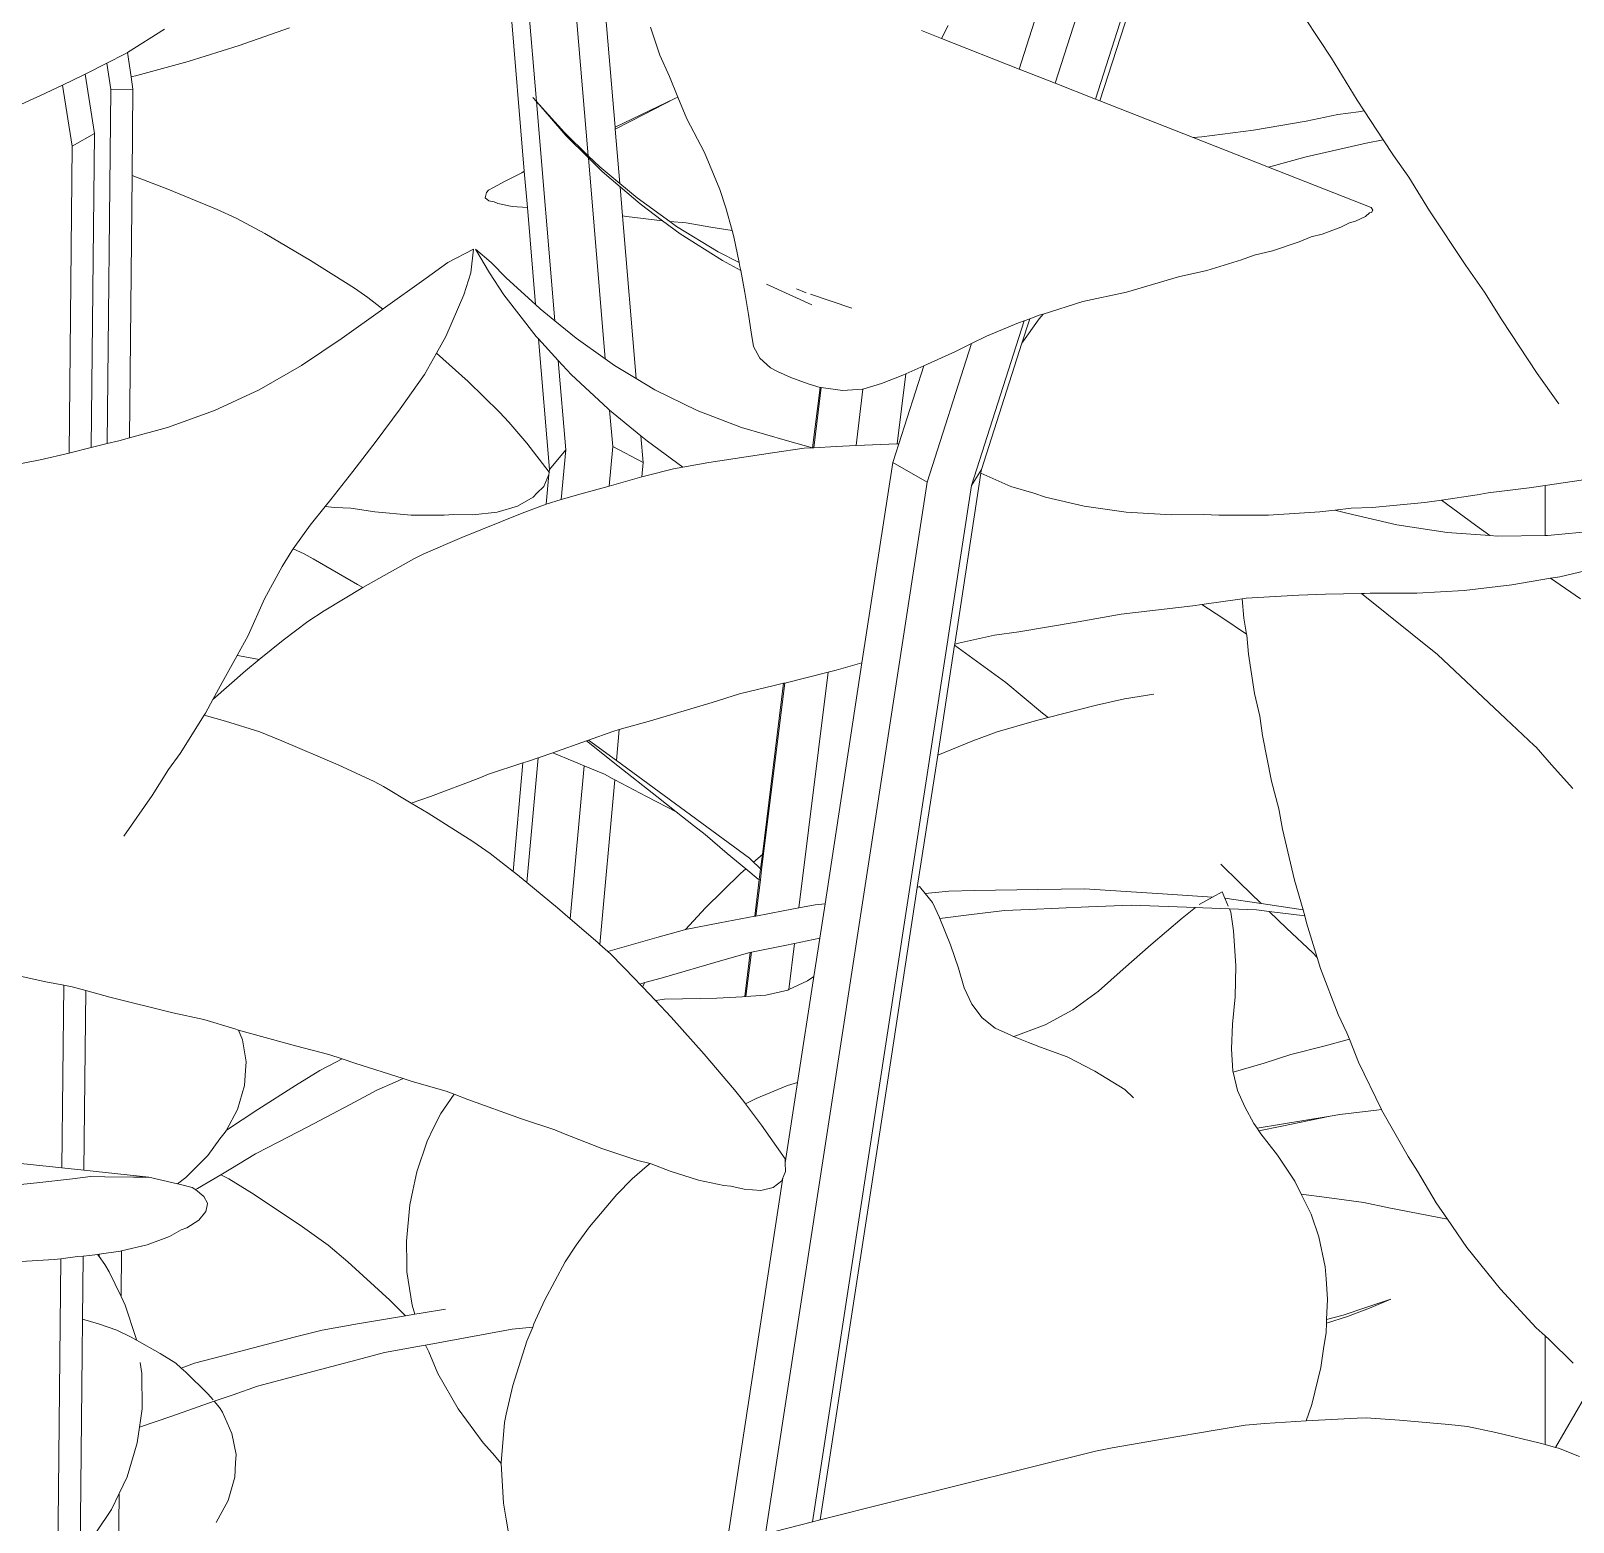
# Model space of a CAD drawing. Header units: metres. Extents: x 12.2 to 77.2, y 18.8 to 35.5.
# Drawn here: x 56.479 to 56.6584, y 29.6871 to 29.8605 of the extents above; entities that cross this region are included whole.
import ezdxf

# ---------------------------------------------------------------- set-up
doc = ezdxf.new("R2010")
doc.units = ezdxf.units.M
doc.layers.add('0inne_gulv', color=7, linetype='Continuous', lineweight=13)

# ---------------------------------------------------------------- blocks, each defined once
blk = doc.blocks.new('One bedroom house fr')
for p, q in [((1.60008, -2.6118), (1.63622, -2.49932)), ((1.60478, -2.61364), (1.6411, -2.50059)), ((1.60529, -2.61384), (1.61341, -2.58865)), ((1.59589, -2.61015), (1.60127, -2.59341)), ((1.54575, -2.62023), (1.54386, -2.59773)), ((1.54887, -2.61693), (1.54734, -2.59874)), ((1.62696, -2.60087), (1.63223, -2.60888)), ((1.53831, -2.62205), (1.53669, -2.6028)), ((1.53877, -2.60252), (1.53973, -2.61393)), ((1.49213, -2.60823), (1.49643, -2.60551)), ((1.50513, -2.60743), (1.51098, -2.60536)), ((1.55408, -2.60853), (1.55298, -2.6053)), ((1.58765, -2.6051), (1.58686, -2.6066)), ((1.50513, -2.60743), (1.49919, -2.60929)), ((1.58454, -2.60568), (1.58686, -2.6066)), ((1.58686, -2.6066), (1.59589, -2.61015)), ((1.48973, -2.60948), (1.49186, -2.6084)), ((1.49186, -2.6084), (1.49213, -2.60823)), ((1.49256, -2.61106), (1.49213, -2.60823)), ((1.5552, -2.61103), (1.55408, -2.60853)), ((1.63223, -2.60888), (1.63521, -2.61377)), ((1.48706, -2.61084), (1.4846, -2.61201)), ((1.48706, -2.61084), (1.48722, -2.61076)), ((1.48722, -2.61076), (1.48973, -2.60948)), ((1.4883, -2.61765), (1.48722, -2.61076)), ((1.49019, -2.61253), (1.48973, -2.60948)), ((1.49323, -2.61091), (1.49256, -2.61106)), ((1.49323, -2.61091), (1.49919, -2.60929)), ((1.55619, -2.61342), (1.5552, -2.61103)), ((1.59589, -2.61015), (1.60008, -2.6118)), ((1.4846, -2.61201), (1.48203, -2.61323)), ((1.48571, -2.61912), (1.4846, -2.61201)), ((1.48978, -2.65372), (1.49019, -2.61253)), ((1.49277, -2.61251), (1.49019, -2.61253)), ((1.49277, -2.61251), (1.49256, -2.61106)), ((1.49267, -2.62255), (1.49277, -2.61251)), ((1.60008, -2.6118), (1.60478, -2.61364)), ((1.48203, -2.61323), (1.47939, -2.61444)), ((1.53931, -2.61346), (1.53973, -2.61393)), ((1.53973, -2.61393), (1.54114, -2.61549)), ((1.53973, -2.61393), (1.54124, -2.61569)), ((1.53973, -2.61393), (1.54188, -2.63944)), ((1.55584, -2.61358), (1.54887, -2.61693)), ((1.55223, -2.61545), (1.55584, -2.61358)), ((1.55619, -2.61342), (1.55584, -2.61358)), ((1.55723, -2.61596), (1.55619, -2.61342)), ((1.60478, -2.61364), (1.60529, -2.61384)), ((1.60529, -2.61384), (1.61615, -2.61812)), ((1.63521, -2.61377), (1.63602, -2.61501)), ((1.54299, -2.61755), (1.54114, -2.61549)), ((1.54315, -2.61788), (1.54124, -2.61569)), ((1.54889, -2.61715), (1.55223, -2.61545)), ((1.55928, -2.61988), (1.55723, -2.61596)), ((1.62927, -2.61622), (1.62316, -2.61725)), ((1.62927, -2.61622), (1.63296, -2.61544)), ((1.63296, -2.61544), (1.63539, -2.61512)), ((1.63602, -2.61501), (1.63539, -2.61512)), ((1.63602, -2.61501), (1.63823, -2.61837)), ((1.4883, -2.61765), (1.48571, -2.61912)), ((1.48793, -2.65419), (1.4883, -2.61765)), ((1.54299, -2.61755), (1.54575, -2.62023)), ((1.54315, -2.61788), (1.54577, -2.62049)), ((1.54889, -2.61715), (1.54887, -2.61693)), ((1.54942, -2.62347), (1.54889, -2.61715)), ((1.61713, -2.61803), (1.61615, -2.61812)), ((1.61615, -2.61812), (1.62489, -2.62155)), ((1.61713, -2.61803), (1.62316, -2.61725)), ((1.48535, -2.65483), (1.48571, -2.61912)), ((1.56105, -2.62418), (1.55928, -2.61988)), ((1.62927, -2.62038), (1.63627, -2.61876)), ((1.63627, -2.61876), (1.63823, -2.61837)), ((1.63823, -2.61837), (1.63944, -2.6202)), ((1.54575, -2.62023), (1.54709, -2.62152)), ((1.54774, -2.64387), (1.54577, -2.62049)), ((1.54577, -2.62049), (1.54736, -2.62206)), ((1.54942, -2.62347), (1.54709, -2.62152)), ((1.62927, -2.62038), (1.62489, -2.62155)), ((1.62489, -2.62155), (1.63686, -2.62627)), ((1.64123, -2.62273), (1.63944, -2.6202)), ((1.49237, -2.65305), (1.49267, -2.62255)), ((1.49267, -2.62255), (1.49685, -2.62411)), ((1.53471, -2.62392), (1.53609, -2.62319)), ((1.53801, -2.62221), (1.53609, -2.62319)), ((1.53801, -2.62221), (1.53831, -2.62205)), ((1.53867, -2.62626), (1.53831, -2.62205)), ((1.54945, -2.62386), (1.54736, -2.62206)), ((1.55143, -2.62515), (1.54942, -2.62347)), ((1.64363, -2.62664), (1.64123, -2.62273)), ((1.49685, -2.62411), (1.50256, -2.62648)), ((1.53377, -2.62512), (1.53392, -2.62451)), ((1.53419, -2.6255), (1.53377, -2.62512)), ((1.53392, -2.62451), (1.53415, -2.62424)), ((1.53415, -2.62424), (1.53471, -2.62392)), ((1.55178, -2.62585), (1.54945, -2.62386)), ((1.54974, -2.62724), (1.54945, -2.62386)), ((1.55524, -2.62788), (1.55143, -2.62515)), ((1.56177, -2.62628), (1.56105, -2.62418)), ((1.50256, -2.62648), (1.50479, -2.6275)), ((1.53419, -2.6255), (1.53479, -2.62558)), ((1.53522, -2.62581), (1.53479, -2.62558)), ((1.53689, -2.62616), (1.53522, -2.62581)), ((1.53867, -2.62626), (1.53689, -2.62616)), ((1.53962, -2.63756), (1.53867, -2.62626)), ((1.55441, -2.6278), (1.55178, -2.62585)), ((1.5625, -2.62892), (1.56177, -2.62628)), ((1.63618, -2.62731), (1.63665, -2.62689)), ((1.63688, -2.62684), (1.63665, -2.62689)), ((1.63704, -2.62656), (1.63686, -2.62627)), ((1.63704, -2.62656), (1.63688, -2.62684)), ((1.64363, -2.62664), (1.64785, -2.63301)), ((1.50811, -2.6293), (1.50479, -2.6275)), ((1.55019, -2.62731), (1.54974, -2.62724)), ((1.55133, -2.64615), (1.54974, -2.62724)), ((1.55441, -2.6278), (1.55019, -2.62731)), ((1.55645, -2.62931), (1.55441, -2.6278)), ((1.55524, -2.62788), (1.55714, -2.62803)), ((1.55604, -2.62846), (1.55524, -2.62788)), ((1.56087, -2.63141), (1.55604, -2.62846)), ((1.55714, -2.62803), (1.56002, -2.62856)), ((1.56002, -2.62856), (1.5625, -2.62892)), ((1.56271, -2.62968), (1.5625, -2.62892)), ((1.63332, -2.62856), (1.63114, -2.62936)), ((1.63431, -2.62803), (1.63332, -2.62856)), ((1.63501, -2.62786), (1.63431, -2.62803)), ((1.63501, -2.62786), (1.63618, -2.62731)), ((1.50811, -2.6293), (1.51344, -2.63242)), ((1.55645, -2.62931), (1.56136, -2.63242)), ((1.56271, -2.62968), (1.56331, -2.63267)), ((1.62535, -2.63129), (1.62848, -2.63027)), ((1.62985, -2.62967), (1.62848, -2.63027)), ((1.63114, -2.62936), (1.62985, -2.62967)), ((1.51344, -2.63242), (1.51854, -2.63565)), ((1.5324, -2.63109), (1.5294, -2.63267)), ((1.5324, -2.63109), (1.5321, -2.63386)), ((1.53264, -2.63109), (1.53445, -2.63267)), ((1.53264, -2.63109), (1.53428, -2.63386)), ((1.56087, -2.63141), (1.56331, -2.63267)), ((1.56136, -2.63242), (1.56349, -2.63357)), ((1.62177, -2.63236), (1.61772, -2.63357)), ((1.62177, -2.63236), (1.62325, -2.63179)), ((1.62325, -2.63179), (1.62535, -2.63129)), ((1.5269, -2.63448), (1.5294, -2.63267)), ((1.53129, -2.63641), (1.5321, -2.63386)), ((1.53595, -2.63641), (1.53428, -2.63386)), ((1.53623, -2.63448), (1.53445, -2.63267)), ((1.56331, -2.63267), (1.5634, -2.63313)), ((1.56349, -2.63357), (1.5634, -2.63313)), ((1.56398, -2.63614), (1.56349, -2.63357)), ((1.61444, -2.63433), (1.60839, -2.63609)), ((1.61772, -2.63357), (1.61444, -2.63433)), ((1.64785, -2.63301), (1.65004, -2.63609)), ((1.51854, -2.63565), (1.5201, -2.63672)), ((1.5269, -2.63448), (1.52191, -2.63806)), ((1.53623, -2.63448), (1.53962, -2.63756)), ((1.56441, -2.63869), (1.56398, -2.63614)), ((1.56648, -2.63518), (1.57178, -2.63759)), ((1.57, -2.63572), (1.57109, -2.63618)), ((1.60839, -2.63609), (1.6033, -2.6372)), ((1.65004, -2.63609), (1.65204, -2.63933)), ((1.5201, -2.63672), (1.52187, -2.63809)), ((1.53129, -2.63641), (1.52919, -2.64127)), ((1.53595, -2.63641), (1.53971, -2.64127)), ((1.53962, -2.63756), (1.54017, -2.63806)), ((1.57643, -2.63797), (1.5716, -2.63635)), ((1.59867, -2.63866), (1.6033, -2.6372)), ((1.51711, -2.64144), (1.52187, -2.63809)), ((1.52187, -2.63809), (1.52191, -2.63806)), ((1.54188, -2.63944), (1.54017, -2.63806)), ((1.54435, -2.64144), (1.54188, -2.63944)), ((1.56441, -2.63869), (1.56471, -2.64076)), ((1.59033, -2.65861), (1.59649, -2.63943)), ((1.59583, -2.63968), (1.5921, -2.64124)), ((1.59583, -2.63968), (1.59649, -2.63943)), ((1.59821, -2.6392), (1.59622, -2.64205)), ((1.59622, -2.64205), (1.59714, -2.6392)), ((1.59649, -2.63943), (1.59714, -2.6392)), ((1.59714, -2.6392), (1.59821, -2.6388)), ((1.59867, -2.63866), (1.59821, -2.6392)), ((1.59821, -2.6388), (1.59867, -2.63866)), ((1.65204, -2.63933), (1.65618, -2.64558)), ((1.51239, -2.64462), (1.51711, -2.64144)), ((1.5281, -2.6432), (1.52919, -2.64127)), ((1.53995, -2.64153), (1.53971, -2.64127)), ((1.54123, -2.65673), (1.53995, -2.64153)), ((1.54226, -2.64405), (1.53995, -2.64153)), ((1.54774, -2.64387), (1.54435, -2.64144)), ((1.56471, -2.64076), (1.565, -2.64241)), ((1.59035, -2.64209), (1.5921, -2.64124)), ((1.5267, -2.64567), (1.5281, -2.6432)), ((1.53178, -2.6465), (1.5281, -2.6432)), ((1.565, -2.64241), (1.56571, -2.64378)), ((1.58517, -2.65821), (1.59035, -2.64209)), ((1.58523, -2.6445), (1.58849, -2.643)), ((1.58849, -2.643), (1.59035, -2.64209)), ((1.59151, -2.65673), (1.59622, -2.64205)), ((1.50747, -2.64745), (1.51239, -2.64462)), ((1.54226, -2.64405), (1.54314, -2.65445)), ((1.54375, -2.64567), (1.54226, -2.64405)), ((1.54879, -2.64462), (1.54774, -2.64387)), ((1.55133, -2.64615), (1.54879, -2.64462)), ((1.56694, -2.64491), (1.56571, -2.64378)), ((1.56694, -2.64491), (1.56779, -2.64534)), ((1.58189, -2.65373), (1.58479, -2.64469)), ((1.58269, -2.6456), (1.58479, -2.64469)), ((1.58479, -2.64469), (1.58523, -2.6445)), ((1.52388, -2.64969), (1.5267, -2.64567)), ((1.53178, -2.6465), (1.53542, -2.65006)), ((1.54807, -2.64969), (1.54375, -2.64567)), ((1.55349, -2.64745), (1.55133, -2.64615)), ((1.56931, -2.64604), (1.56779, -2.64534)), ((1.56931, -2.64604), (1.57136, -2.64675)), ((1.57272, -2.64719), (1.57136, -2.64675)), ((1.57987, -2.64673), (1.57772, -2.64737)), ((1.57987, -2.64673), (1.58236, -2.64575)), ((1.58169, -2.65374), (1.58269, -2.6456)), ((1.58236, -2.64575), (1.58269, -2.6456)), ((1.65618, -2.64558), (1.65857, -2.64894)), ((1.50747, -2.64745), (1.50227, -2.64986)), ((1.55349, -2.64745), (1.55843, -2.64986)), ((1.57186, -2.65421), (1.57272, -2.64719)), ((1.57199, -2.6542), (1.57285, -2.64721)), ((1.57272, -2.64719), (1.57285, -2.64721)), ((1.57285, -2.64721), (1.57532, -2.64756)), ((1.57766, -2.64739), (1.57532, -2.64756)), ((1.57772, -2.64737), (1.57691, -2.65394)), ((1.57772, -2.64737), (1.57766, -2.64739)), ((1.50227, -2.64986), (1.4968, -2.65184)), ((1.52388, -2.64969), (1.52107, -2.65344)), ((1.53542, -2.65006), (1.53651, -2.65124)), ((1.54807, -2.64969), (1.54824, -2.64983)), ((1.5486, -2.65404), (1.54824, -2.64983)), ((1.54824, -2.64983), (1.55189, -2.65283)), ((1.55843, -2.64986), (1.56359, -2.65184)), ((1.65868, -2.64911), (1.65857, -2.64894)), ((1.49237, -2.65305), (1.4968, -2.65184)), ((1.53651, -2.65124), (1.53859, -2.65366)), ((1.56894, -2.65339), (1.56359, -2.65184)), ((1.48978, -2.65372), (1.48793, -2.65419)), ((1.49113, -2.65339), (1.48978, -2.65372)), ((1.49113, -2.65339), (1.49237, -2.65305)), ((1.52107, -2.65344), (1.51836, -2.65696)), ((1.5412, -2.65705), (1.53859, -2.65366)), ((1.54818, -2.65866), (1.5486, -2.65404)), ((1.5486, -2.65404), (1.55215, -2.65592)), ((1.55215, -2.65592), (1.55189, -2.65283)), ((1.55189, -2.65283), (1.55264, -2.65344)), ((1.55264, -2.65344), (1.55676, -2.65646)), ((1.56894, -2.65339), (1.57186, -2.65421)), ((1.57461, -2.65404), (1.57199, -2.6542)), ((1.57691, -2.65394), (1.57461, -2.65404)), ((1.58169, -2.65374), (1.57691, -2.65394)), ((1.58119, -2.65592), (1.58189, -2.65373)), ((1.58189, -2.65373), (1.58169, -2.65374)), ((1.48197, -2.6556), (1.47982, -2.65604)), ((1.48535, -2.65483), (1.48197, -2.6556)), ((1.48547, -2.6548), (1.48535, -2.65483)), ((1.48793, -2.65419), (1.48547, -2.6548)), ((1.54123, -2.65673), (1.54314, -2.65445)), ((1.54314, -2.65445), (1.54262, -2.66024)), ((1.56718, -2.65478), (1.55979, -2.65593)), ((1.57089, -2.65426), (1.56718, -2.65478)), ((1.57186, -2.65421), (1.57089, -2.65426)), ((1.57186, -2.65421), (1.57199, -2.6542)), ((1.51836, -2.65696), (1.51581, -2.66022)), ((1.54118, -2.65733), (1.54058, -2.6587)), ((1.54087, -2.66075), (1.54118, -2.65733)), ((1.54118, -2.65733), (1.5412, -2.6571)), ((1.5412, -2.65705), (1.54123, -2.65673)), ((1.54123, -2.65708), (1.5412, -2.65705)), ((1.54818, -2.65866), (1.552, -2.6576)), ((1.552, -2.6576), (1.55215, -2.65592)), ((1.552, -2.6576), (1.55245, -2.65748)), ((1.55245, -2.65748), (1.55567, -2.65665)), ((1.55676, -2.65646), (1.55567, -2.65665)), ((1.55979, -2.65593), (1.55676, -2.65646)), ((1.5776, -2.67924), (1.58119, -2.65592)), ((1.58119, -2.65592), (1.58517, -2.65821)), ((1.58839, -2.67704), (1.59143, -2.65715)), ((1.59033, -2.65861), (1.59151, -2.65673)), ((1.59143, -2.65715), (1.59493, -2.6587)), ((1.59145, -2.6571), (1.59151, -2.65673)), ((1.53933, -2.65995), (1.53977, -2.65948)), ((1.54058, -2.6587), (1.53977, -2.65948)), ((1.54262, -2.66024), (1.5452, -2.65948)), ((1.5452, -2.65948), (1.54818, -2.65866)), ((1.56639, -2.78055), (1.58517, -2.65821)), ((1.57183, -2.77915), (1.59033, -2.65861)), ((1.59493, -2.6587), (1.5976, -2.65948)), ((1.59897, -2.65995), (1.5976, -2.65948)), ((1.6492, -2.65969), (1.65046, -2.65944)), ((1.65046, -2.65944), (1.65524, -2.65888)), ((1.65708, -2.6586), (1.65524, -2.65888)), ((1.6626, -2.65778), (1.65708, -2.6586)), ((1.65708, -2.6644), (1.65708, -2.6586)), ((1.51516, -2.66102), (1.51339, -2.6632)), ((1.51581, -2.66022), (1.51516, -2.66102)), ((1.51516, -2.66102), (1.51627, -2.66114)), ((1.51814, -2.66125), (1.51627, -2.66114)), ((1.52091, -2.66167), (1.51814, -2.66125)), ((1.53517, -2.66168), (1.53751, -2.661)), ((1.53933, -2.65995), (1.53751, -2.661)), ((1.53805, -2.66183), (1.54087, -2.66075)), ((1.54087, -2.66075), (1.54262, -2.66024)), ((1.59897, -2.65995), (1.60346, -2.661)), ((1.60835, -2.66168), (1.60346, -2.661)), ((1.63264, -2.66147), (1.63454, -2.66125)), ((1.63454, -2.66125), (1.63695, -2.66114)), ((1.64308, -2.66057), (1.63695, -2.66114)), ((1.64308, -2.66057), (1.64503, -2.66029)), ((1.64503, -2.66029), (1.6492, -2.65969)), ((1.64503, -2.66029), (1.649, -2.6632)), ((1.52091, -2.66167), (1.52515, -2.66204)), ((1.52898, -2.66206), (1.52515, -2.66204)), ((1.52898, -2.66206), (1.53008, -2.66196)), ((1.53232, -2.662), (1.53008, -2.66196)), ((1.53805, -2.66183), (1.53105, -2.66465)), ((1.53517, -2.66168), (1.53232, -2.662)), ((1.60835, -2.66168), (1.6136, -2.662)), ((1.6136, -2.662), (1.61735, -2.66196)), ((1.61914, -2.66206), (1.61735, -2.66196)), ((1.61914, -2.66206), (1.62492, -2.66204)), ((1.63087, -2.66167), (1.62492, -2.66204)), ((1.63087, -2.66167), (1.63264, -2.66147)), ((1.634, -2.6618), (1.63264, -2.66147)), ((1.634, -2.6618), (1.63984, -2.66316)), ((1.51143, -2.66596), (1.51339, -2.6632)), ((1.52661, -2.66653), (1.53105, -2.66465)), ((1.6457, -2.66406), (1.63984, -2.66316)), ((1.65067, -2.66441), (1.6457, -2.66406)), ((1.65067, -2.66441), (1.649, -2.6632)), ((1.65156, -2.66447), (1.65067, -2.66441)), ((1.65156, -2.66447), (1.65708, -2.6644)), ((1.65708, -2.6644), (1.65738, -2.6644)), ((1.65738, -2.6644), (1.66314, -2.66388)), ((1.51128, -2.66618), (1.51013, -2.66801)), ((1.51128, -2.66618), (1.51143, -2.66596)), ((1.51269, -2.66653), (1.51143, -2.66596)), ((1.51374, -2.66713), (1.51269, -2.66653)), ((1.52547, -2.66713), (1.52661, -2.66653)), ((1.51013, -2.66801), (1.50809, -2.67178)), ((1.51891, -2.6701), (1.51374, -2.66713)), ((1.52015, -2.6701), (1.52547, -2.66713)), ((1.65879, -2.66921), (1.66432, -2.6679)), ((1.51891, -2.6701), (1.51954, -2.67047)), ((1.52015, -2.6701), (1.51954, -2.67047)), ((1.65323, -2.67016), (1.64768, -2.6708)), ((1.65773, -2.66939), (1.65323, -2.67016)), ((1.65879, -2.66921), (1.65773, -2.66939)), ((1.65773, -2.66939), (1.6612, -2.67178)), ((1.5062, -2.67606), (1.50809, -2.67178)), ((1.51954, -2.67047), (1.51504, -2.67318)), ((1.61714, -2.67243), (1.62183, -2.67176)), ((1.62183, -2.67176), (1.6223, -2.67169)), ((1.62183, -2.67176), (1.62204, -2.67402)), ((1.62844, -2.67135), (1.6223, -2.67169)), ((1.63154, -2.67124), (1.62844, -2.67135)), ((1.63154, -2.67124), (1.63572, -2.67115)), ((1.63572, -2.67115), (1.63609, -2.67114)), ((1.63572, -2.67115), (1.64458, -2.67826)), ((1.63609, -2.67114), (1.63673, -2.67112)), ((1.64217, -2.67113), (1.63673, -2.67112)), ((1.64768, -2.6708), (1.64217, -2.67113)), ((1.51312, -2.67443), (1.51504, -2.67318)), ((1.60275, -2.67447), (1.60776, -2.67355)), ((1.60776, -2.67355), (1.61609, -2.67258)), ((1.61609, -2.67258), (1.61714, -2.67243)), ((1.61714, -2.67243), (1.6196, -2.67402)), ((1.51027, -2.67658), (1.51312, -2.67443)), ((1.59585, -2.6756), (1.59301, -2.676)), ((1.59585, -2.6756), (1.60275, -2.67447)), ((1.6196, -2.67402), (1.62236, -2.67587)), ((1.62204, -2.67402), (1.62236, -2.67587)), ((1.50491, -2.67836), (1.5062, -2.67606)), ((1.51027, -2.67658), (1.50748, -2.67885)), ((1.58641, -2.68995), (1.58837, -2.67717)), ((1.58837, -2.67717), (1.58839, -2.67704)), ((1.59434, -2.68152), (1.58837, -2.67717)), ((1.58885, -2.67695), (1.58839, -2.67704)), ((1.59301, -2.676), (1.58885, -2.67695)), ((1.62236, -2.67587), (1.62239, -2.676)), ((1.62239, -2.676), (1.62257, -2.67821)), ((1.50314, -2.68152), (1.50491, -2.67836)), ((1.50491, -2.67836), (1.50518, -2.67842)), ((1.50748, -2.67885), (1.50518, -2.67842)), ((1.50748, -2.67885), (1.50586, -2.68017)), ((1.62257, -2.67821), (1.62328, -2.68277)), ((1.64458, -2.67826), (1.65251, -2.68573)), ((1.50208, -2.68348), (1.50586, -2.68017)), ((1.56861, -2.68157), (1.57365, -2.6803)), ((1.57365, -2.6803), (1.57027, -2.70772)), ((1.57331, -2.70725), (1.5776, -2.67924)), ((1.57365, -2.6803), (1.57459, -2.68006)), ((1.57459, -2.68006), (1.5776, -2.67924)), ((1.50208, -2.68348), (1.50314, -2.68152)), ((1.56334, -2.68282), (1.5674, -2.68187)), ((1.56601, -2.70152), (1.56847, -2.6816)), ((1.56616, -2.70139), (1.56861, -2.68157)), ((1.5674, -2.68187), (1.56847, -2.6816)), ((1.56847, -2.6816), (1.56861, -2.68157)), ((1.59862, -2.68506), (1.59434, -2.68152)), ((1.62328, -2.68277), (1.62388, -2.68541)), ((1.50122, -2.68506), (1.50208, -2.68348)), ((1.56018, -2.68383), (1.55298, -2.68598)), ((1.56018, -2.68383), (1.56334, -2.68282)), ((1.59928, -2.68559), (1.6049, -2.68414)), ((1.6049, -2.68414), (1.60815, -2.6834)), ((1.61157, -2.68288), (1.60815, -2.6834)), ((1.49826, -2.68977), (1.50107, -2.6853)), ((1.50107, -2.6853), (1.50122, -2.68506)), ((1.50355, -2.68601), (1.50107, -2.6853)), ((1.50755, -2.68726), (1.50355, -2.68601)), ((1.55298, -2.68598), (1.54936, -2.68699)), ((1.59334, -2.68726), (1.59764, -2.68601)), ((1.59764, -2.68601), (1.59928, -2.68559)), ((1.59928, -2.68559), (1.59862, -2.68506)), ((1.62419, -2.68768), (1.62388, -2.68541)), ((1.65251, -2.68573), (1.65581, -2.68883)), ((1.51012, -2.6883), (1.50755, -2.68726)), ((1.54579, -2.68823), (1.54863, -2.68719)), ((1.54936, -2.68699), (1.54863, -2.68719)), ((1.54903, -2.69058), (1.54936, -2.68699)), ((1.59052, -2.6883), (1.59334, -2.68726)), ((1.62526, -2.69297), (1.62419, -2.68768)), ((1.49826, -2.68977), (1.49691, -2.69164)), ((1.51012, -2.6883), (1.51664, -2.69109)), ((1.53992, -2.69027), (1.54165, -2.68967)), ((1.54165, -2.68967), (1.54556, -2.68831)), ((1.54406, -2.69069), (1.54165, -2.68967)), ((1.54556, -2.68831), (1.54579, -2.68823)), ((1.54921, -2.69122), (1.54556, -2.68831)), ((1.54579, -2.68823), (1.54903, -2.69058)), ((1.58404, -2.70537), (1.58641, -2.68995)), ((1.59052, -2.6883), (1.58641, -2.68995)), ((1.65604, -2.68902), (1.65581, -2.68883)), ((1.65784, -2.69108), (1.65604, -2.68902)), ((1.49691, -2.69164), (1.49503, -2.69467)), ((1.52086, -2.69302), (1.51664, -2.69109)), ((1.53816, -2.69086), (1.53413, -2.69217)), ((1.53703, -2.70349), (1.53816, -2.69086)), ((1.53869, -2.69069), (1.53816, -2.69086)), ((1.53992, -2.69027), (1.53861, -2.70478)), ((1.53869, -2.69069), (1.53992, -2.69027)), ((1.54366, -2.70898), (1.54526, -2.69119)), ((1.54406, -2.69069), (1.54526, -2.69119)), ((1.54526, -2.69119), (1.54763, -2.69217)), ((1.54903, -2.69058), (1.56451, -2.70194)), ((1.54921, -2.69122), (1.55372, -2.69478)), ((1.66033, -2.69384), (1.65784, -2.69108)), ((1.52193, -2.69362), (1.52086, -2.69302)), ((1.53296, -2.69266), (1.52738, -2.69477)), ((1.53413, -2.69217), (1.53296, -2.69266)), ((1.54711, -2.71197), (1.54883, -2.69282)), ((1.54763, -2.69217), (1.54853, -2.69266)), ((1.54853, -2.69266), (1.54883, -2.69282)), ((1.54883, -2.69282), (1.55252, -2.69477)), ((1.62611, -2.69622), (1.62526, -2.69297)), ((1.49503, -2.69467), (1.49173, -2.69937)), ((1.52514, -2.69553), (1.52193, -2.69362)), ((1.52738, -2.69477), (1.52514, -2.69553)), ((1.55252, -2.69477), (1.55597, -2.69655)), ((1.55597, -2.69655), (1.55372, -2.69478)), ((1.52712, -2.69671), (1.52514, -2.69553)), ((1.52712, -2.69671), (1.53231, -2.70001)), ((1.55799, -2.69813), (1.55597, -2.69655)), ((1.62653, -2.69855), (1.62611, -2.69622)), ((1.55799, -2.69813), (1.55935, -2.69919)), ((1.62653, -2.69855), (1.62794, -2.70449)), ((1.53435, -2.70139), (1.53231, -2.70001)), ((1.56193, -2.70138), (1.55935, -2.69919)), ((1.53703, -2.70349), (1.53435, -2.70139)), ((1.56409, -2.70318), (1.56193, -2.70138)), ((1.56451, -2.70194), (1.565, -2.7024)), ((1.565, -2.7024), (1.56601, -2.70152)), ((1.565, -2.7024), (1.56553, -2.70291)), ((1.56581, -2.70318), (1.56601, -2.70152)), ((1.56592, -2.7033), (1.56616, -2.70139)), ((1.56601, -2.70152), (1.56616, -2.70139)), ((1.53733, -2.70372), (1.53703, -2.70349)), ((1.53733, -2.70372), (1.53861, -2.70478)), ((1.56346, -2.70372), (1.55938, -2.7077)), ((1.56346, -2.70372), (1.56409, -2.70318)), ((1.56554, -2.70438), (1.56409, -2.70318)), ((1.56553, -2.70291), (1.56581, -2.70318)), ((1.56565, -2.70443), (1.56581, -2.70318)), ((1.56578, -2.70448), (1.56592, -2.7033)), ((1.56581, -2.70318), (1.56592, -2.7033)), ((1.62155, -2.70482), (1.61937, -2.70265)), ((1.53861, -2.70478), (1.54217, -2.7077)), ((1.56512, -2.7087), (1.56565, -2.70443)), ((1.56526, -2.70867), (1.56578, -2.70448)), ((1.56554, -2.70438), (1.56565, -2.70443)), ((1.56565, -2.70443), (1.56578, -2.70448)), ((1.58095, -2.72548), (1.58404, -2.70537)), ((1.58429, -2.70523), (1.58404, -2.70537)), ((1.58429, -2.70523), (1.58496, -2.70605)), ((1.58496, -2.70605), (1.58769, -2.70577)), ((1.58496, -2.70605), (1.58581, -2.70708)), ((1.58769, -2.70577), (1.59069, -2.70571)), ((1.59807, -2.70558), (1.59069, -2.70571)), ((1.60349, -2.70549), (1.59807, -2.70558)), ((1.61256, -2.70609), (1.60349, -2.70549)), ((1.61838, -2.70648), (1.61256, -2.70609)), ((1.61951, -2.70586), (1.61838, -2.70648)), ((1.61951, -2.70586), (1.61983, -2.7066)), ((1.62403, -2.70722), (1.62155, -2.70482)), ((1.62895, -2.70794), (1.62794, -2.70449)), ((1.54366, -2.70898), (1.54217, -2.7077)), ((1.55708, -2.71025), (1.55938, -2.7077)), ((1.57027, -2.70772), (1.56845, -2.70806)), ((1.57215, -2.70737), (1.57027, -2.70772)), ((1.57331, -2.70725), (1.57215, -2.70737)), ((1.57269, -2.71125), (1.57331, -2.70725)), ((1.58661, -2.70883), (1.58581, -2.70708)), ((1.59704, -2.70791), (1.5942, -2.70803)), ((1.59704, -2.70791), (1.60394, -2.70761)), ((1.60394, -2.70761), (1.60895, -2.70739)), ((1.60895, -2.70739), (1.61639, -2.70769)), ((1.61487, -2.70893), (1.61639, -2.70769)), ((1.61639, -2.70769), (1.61728, -2.70772)), ((1.61838, -2.70648), (1.61683, -2.70732)), ((1.61728, -2.70772), (1.62035, -2.70784)), ((1.62403, -2.70722), (1.61983, -2.7066)), ((1.61983, -2.7066), (1.62021, -2.70751)), ((1.62035, -2.70784), (1.62051, -2.70821)), ((1.62035, -2.70784), (1.6235, -2.70795)), ((1.62895, -2.70794), (1.62403, -2.70722)), ((1.54687, -2.71176), (1.54366, -2.70898)), ((1.56107, -2.70947), (1.55708, -2.71025)), ((1.56512, -2.7087), (1.56107, -2.70947)), ((1.56526, -2.70867), (1.56512, -2.7087)), ((1.56845, -2.70806), (1.56526, -2.70867)), ((1.58661, -2.70883), (1.58667, -2.70897)), ((1.59004, -2.70855), (1.58667, -2.70897)), ((1.58667, -2.70897), (1.5879, -2.71201)), ((1.5942, -2.70803), (1.59004, -2.70855)), ((1.61487, -2.70893), (1.61122, -2.71204)), ((1.62082, -2.7104), (1.62051, -2.70821)), ((1.62499, -2.70814), (1.6235, -2.70795)), ((1.62699, -2.71008), (1.62499, -2.70814)), ((1.62914, -2.70866), (1.62499, -2.70814)), ((1.62907, -2.70837), (1.62895, -2.70794)), ((1.62914, -2.70866), (1.62907, -2.70837)), ((1.62931, -2.70946), (1.62914, -2.70866)), ((1.63055, -2.71349), (1.62931, -2.70946)), ((1.54802, -2.71279), (1.55374, -2.71117)), ((1.55374, -2.71117), (1.55695, -2.71027)), ((1.55708, -2.71025), (1.55695, -2.71027)), ((1.56976, -2.71185), (1.57269, -2.71125)), ((1.57201, -2.71569), (1.57269, -2.71125)), ((1.62082, -2.7104), (1.62109, -2.71447)), ((1.63005, -2.71295), (1.62699, -2.71008)), ((1.54687, -2.71176), (1.54711, -2.71197)), ((1.54711, -2.71197), (1.54802, -2.71279)), ((1.54802, -2.71279), (1.54833, -2.71308)), ((1.55127, -2.71607), (1.54833, -2.71308)), ((1.5614, -2.71382), (1.56456, -2.71291)), ((1.56397, -2.71805), (1.56461, -2.7129)), ((1.5641, -2.71804), (1.56474, -2.71287)), ((1.56456, -2.71291), (1.56461, -2.7129)), ((1.56461, -2.7129), (1.56474, -2.71287)), ((1.56474, -2.71287), (1.56861, -2.71209)), ((1.56861, -2.71209), (1.56976, -2.71185)), ((1.56976, -2.71185), (1.56909, -2.71722)), ((1.58883, -2.71472), (1.5879, -2.71201)), ((1.608, -2.71487), (1.61122, -2.71204)), ((1.63055, -2.71349), (1.63005, -2.71295)), ((1.5614, -2.71382), (1.55422, -2.71589)), ((1.5895, -2.71701), (1.58883, -2.71472)), ((1.60512, -2.71743), (1.608, -2.71487)), ((1.62103, -2.71807), (1.62109, -2.71447)), ((1.63094, -2.71478), (1.63055, -2.71349)), ((1.63094, -2.71478), (1.63302, -2.72014)), ((1.48266, -2.71633), (1.47929, -2.71559)), ((1.48266, -2.71633), (1.48472, -2.71673)), ((1.4845, -2.73796), (1.48472, -2.71673)), ((1.48472, -2.71673), (1.48569, -2.71692)), ((1.55175, -2.71659), (1.55127, -2.71607)), ((1.55235, -2.71642), (1.55175, -2.71659)), ((1.55206, -2.71691), (1.55175, -2.71659)), ((1.55206, -2.71691), (1.55235, -2.71642)), ((1.55422, -2.71589), (1.55235, -2.71642)), ((1.57128, -2.71621), (1.56909, -2.71722)), ((1.57011, -2.72805), (1.57201, -2.71569)), ((1.57201, -2.71569), (1.57128, -2.71621)), ((1.48569, -2.71692), (1.48728, -2.71735)), ((1.48707, -2.73824), (1.48728, -2.71735)), ((1.48728, -2.71735), (1.49007, -2.71811)), ((1.49007, -2.71811), (1.49741, -2.71992)), ((1.55356, -2.71851), (1.55206, -2.71691)), ((1.55356, -2.71851), (1.55464, -2.71836)), ((1.55539, -2.72045), (1.55356, -2.71851)), ((1.55882, -2.71828), (1.55464, -2.71836)), ((1.56073, -2.71822), (1.55882, -2.71828)), ((1.56073, -2.71822), (1.56366, -2.71807)), ((1.56397, -2.71805), (1.56366, -2.71807)), ((1.5641, -2.71804), (1.56397, -2.71805)), ((1.56641, -2.71789), (1.5641, -2.71804)), ((1.56896, -2.71728), (1.56641, -2.71789)), ((1.56909, -2.71722), (1.56896, -2.71728)), ((1.59038, -2.71894), (1.5895, -2.71701)), ((1.60512, -2.71743), (1.60212, -2.71959)), ((1.62071, -2.72126), (1.62103, -2.71807)), ((1.50104, -2.72072), (1.49741, -2.71992)), ((1.55539, -2.72045), (1.55924, -2.72474)), ((1.59038, -2.71894), (1.59157, -2.7205)), ((1.60212, -2.71959), (1.59892, -2.72133)), ((1.63403, -2.72227), (1.63302, -2.72014)), ((1.50462, -2.72181), (1.50104, -2.72072)), ((1.50505, -2.72193), (1.50462, -2.72181)), ((1.50551, -2.72307), (1.50505, -2.72193)), ((1.51168, -2.72378), (1.50505, -2.72193)), ((1.59157, -2.7205), (1.5931, -2.7217)), ((1.59493, -2.72253), (1.5931, -2.7217)), ((1.59892, -2.72133), (1.5955, -2.72261)), ((1.62058, -2.72413), (1.62071, -2.72126)), ((1.63431, -2.72298), (1.63403, -2.72227)), ((1.50551, -2.72307), (1.50594, -2.72563)), ((1.51558, -2.72477), (1.51168, -2.72378)), ((1.59493, -2.72253), (1.59525, -2.72267)), ((1.5955, -2.72261), (1.59525, -2.72267)), ((1.59525, -2.72267), (1.59697, -2.72339)), ((1.59697, -2.72339), (1.59836, -2.72393)), ((1.59836, -2.72393), (1.60148, -2.72505)), ((1.62751, -2.72477), (1.63148, -2.72378)), ((1.63148, -2.72378), (1.63431, -2.72298)), ((1.63538, -2.72567), (1.63431, -2.72298)), ((1.50588, -2.72662), (1.50594, -2.72563)), ((1.51454, -2.72662), (1.51645, -2.72563)), ((1.51713, -2.72529), (1.51558, -2.72477)), ((1.51713, -2.72529), (1.51645, -2.72563)), ((1.51858, -2.72579), (1.51713, -2.72529)), ((1.51858, -2.72579), (1.52422, -2.72757)), ((1.56278, -2.72889), (1.55924, -2.72474)), ((1.57275, -2.77892), (1.58095, -2.72548)), ((1.60148, -2.72505), (1.60468, -2.72673)), ((1.62058, -2.72413), (1.62077, -2.7267)), ((1.62439, -2.72579), (1.62081, -2.72685)), ((1.62439, -2.72579), (1.62751, -2.72477)), ((1.63538, -2.72567), (1.63804, -2.73119)), ((1.50575, -2.72838), (1.50588, -2.72662)), ((1.5117, -2.72838), (1.51454, -2.72662)), ((1.52422, -2.72757), (1.52327, -2.728)), ((1.52422, -2.72757), (1.52527, -2.7279)), ((1.60468, -2.72673), (1.60818, -2.72886)), ((1.62077, -2.7267), (1.62081, -2.72685)), ((1.62081, -2.72685), (1.6213, -2.72895)), ((1.50575, -2.72838), (1.50494, -2.73118)), ((1.5117, -2.72838), (1.50731, -2.73118)), ((1.51807, -2.73059), (1.52117, -2.72892)), ((1.52327, -2.728), (1.52117, -2.72892)), ((1.52527, -2.7279), (1.52922, -2.72905)), ((1.52861, -2.73165), (1.53015, -2.72941)), ((1.53015, -2.72941), (1.52922, -2.72905)), ((1.53176, -2.73003), (1.53015, -2.72941)), ((1.56278, -2.72889), (1.56387, -2.73025)), ((1.5653, -2.7299), (1.56895, -2.72837)), ((1.56868, -2.73738), (1.57011, -2.72805)), ((1.56895, -2.72837), (1.57011, -2.72805)), ((1.60818, -2.72886), (1.60921, -2.7298)), ((1.62213, -2.73087), (1.6213, -2.72895)), ((1.50366, -2.73356), (1.50731, -2.73118)), ((1.50366, -2.73356), (1.50494, -2.73118)), ((1.51807, -2.73059), (1.51313, -2.7332)), ((1.53798, -2.73227), (1.53176, -2.73003)), ((1.56405, -2.7305), (1.56387, -2.73025)), ((1.56405, -2.7305), (1.5653, -2.7299)), ((1.56592, -2.733), (1.56405, -2.7305)), ((1.62213, -2.73087), (1.62321, -2.73281)), ((1.63745, -2.73126), (1.63319, -2.73174)), ((1.63745, -2.73126), (1.63804, -2.73119)), ((1.63804, -2.73119), (1.63806, -2.73123)), ((1.64114, -2.73664), (1.63806, -2.73123)), ((1.52774, -2.73329), (1.52861, -2.73165)), ((1.53798, -2.73227), (1.54187, -2.73355)), ((1.56867, -2.73692), (1.56592, -2.733)), ((1.62321, -2.73281), (1.62358, -2.73336)), ((1.62358, -2.73336), (1.63207, -2.73197)), ((1.63207, -2.73197), (1.62645, -2.73312)), ((1.63319, -2.73174), (1.63207, -2.73197)), ((1.50151, -2.73652), (1.50288, -2.7346)), ((1.50352, -2.73381), (1.50288, -2.7346)), ((1.50352, -2.73381), (1.50366, -2.73356)), ((1.51313, -2.7332), (1.50846, -2.73561)), ((1.52701, -2.73484), (1.52581, -2.73841)), ((1.52701, -2.73484), (1.52774, -2.73329)), ((1.54187, -2.73355), (1.54286, -2.73398)), ((1.54286, -2.73398), (1.54734, -2.73571)), ((1.62358, -2.73336), (1.62378, -2.73366)), ((1.62645, -2.73312), (1.62378, -2.73366)), ((1.62378, -2.73366), (1.62401, -2.73401)), ((1.62401, -2.73401), (1.62596, -2.73648)), ((1.49892, -2.73909), (1.50151, -2.73652)), ((1.50705, -2.73632), (1.50418, -2.73807)), ((1.50846, -2.73561), (1.50705, -2.73632)), ((1.54734, -2.73571), (1.55153, -2.73709)), ((1.62596, -2.73648), (1.62795, -2.7395)), ((1.64114, -2.73664), (1.64225, -2.73833)), ((1.4845, -2.73796), (1.47899, -2.73736)), ((1.48707, -2.73824), (1.4845, -2.73796)), ((1.49464, -2.73905), (1.48707, -2.73824)), ((1.50418, -2.73807), (1.503, -2.73877)), ((1.52581, -2.73841), (1.52534, -2.74059)), ((1.55087, -2.73925), (1.55261, -2.73771)), ((1.55153, -2.73709), (1.55294, -2.73746)), ((1.55294, -2.73746), (1.55261, -2.73771)), ((1.55294, -2.73746), (1.55306, -2.73749)), ((1.55528, -2.73835), (1.55306, -2.73749)), ((1.55528, -2.73835), (1.55859, -2.73938)), ((1.56843, -2.73906), (1.56871, -2.73839)), ((1.56867, -2.73692), (1.56868, -2.73738)), ((1.56868, -2.73738), (1.56871, -2.73839)), ((1.64442, -2.74203), (1.64225, -2.73833)), ((1.47933, -2.73993), (1.4816, -2.73972)), ((1.4816, -2.73972), (1.48575, -2.73924)), ((1.48575, -2.73924), (1.48785, -2.73895)), ((1.4895, -2.73899), (1.48785, -2.73895)), ((1.49286, -2.73905), (1.4895, -2.73899)), ((1.49464, -2.73905), (1.49286, -2.73905)), ((1.4958, -2.7393), (1.49464, -2.73905)), ((1.4958, -2.7393), (1.49796, -2.73981)), ((1.49892, -2.73909), (1.49796, -2.73981)), ((1.49796, -2.73981), (1.49832, -2.73989)), ((1.49965, -2.74023), (1.49832, -2.73989)), ((1.49999, -2.74043), (1.49965, -2.74023)), ((1.503, -2.73877), (1.50027, -2.74038)), ((1.50393, -2.73925), (1.503, -2.73877)), ((1.5069, -2.74107), (1.50393, -2.73925)), ((1.54907, -2.74107), (1.55087, -2.73925)), ((1.55859, -2.73938), (1.56152, -2.74001)), ((1.56134, -2.78519), (1.56841, -2.73911)), ((1.56152, -2.74001), (1.56233, -2.74008)), ((1.56233, -2.74008), (1.56391, -2.74046)), ((1.56727, -2.74025), (1.56826, -2.73947)), ((1.56826, -2.73947), (1.56841, -2.73911)), ((1.56841, -2.73911), (1.56843, -2.73906)), ((1.62795, -2.7395), (1.62871, -2.74102)), ((1.50006, -2.74049), (1.49999, -2.74043)), ((1.50006, -2.74049), (1.50027, -2.74038)), ((1.50103, -2.74129), (1.50006, -2.74049)), ((1.50103, -2.74129), (1.50147, -2.74206)), ((1.51252, -2.74482), (1.5069, -2.74107)), ((1.525, -2.74226), (1.52534, -2.74059)), ((1.54589, -2.74482), (1.54907, -2.74107)), ((1.56391, -2.74046), (1.56582, -2.74058)), ((1.56727, -2.74025), (1.56582, -2.74058)), ((1.63168, -2.74143), (1.62871, -2.74102)), ((1.62871, -2.74102), (1.62987, -2.74334)), ((1.63168, -2.74143), (1.63601, -2.74198)), ((1.63601, -2.74198), (1.63891, -2.7426)), ((1.50127, -2.74303), (1.50046, -2.74405)), ((1.50127, -2.74303), (1.5014, -2.74233)), ((1.5014, -2.74233), (1.50147, -2.74206)), ((1.52459, -2.74649), (1.525, -2.74226)), ((1.62987, -2.74334), (1.63074, -2.74598)), ((1.64574, -2.74395), (1.63891, -2.7426)), ((1.64574, -2.74395), (1.64442, -2.74203)), ((1.49703, -2.74595), (1.4984, -2.74518)), ((1.49905, -2.74494), (1.4984, -2.74518)), ((1.49905, -2.74494), (1.50046, -2.74405)), ((1.51549, -2.74697), (1.51252, -2.74482)), ((1.54434, -2.74697), (1.54589, -2.74482)), ((1.64799, -2.74722), (1.64574, -2.74395)), ((1.49445, -2.7469), (1.49144, -2.74761)), ((1.49445, -2.7469), (1.49703, -2.74595)), ((1.51779, -2.7489), (1.51549, -2.74697)), ((1.52459, -2.74649), (1.52463, -2.74922)), ((1.54308, -2.7489), (1.54434, -2.74697)), ((1.63074, -2.74598), (1.63148, -2.74947)), ((1.64799, -2.74722), (1.65188, -2.75208)), ((1.4791, -2.74891), (1.48362, -2.74864)), ((1.48318, -2.86823), (1.4844, -2.74853)), ((1.48362, -2.74864), (1.4844, -2.74853)), ((1.4844, -2.74853), (1.48632, -2.74828)), ((1.48697, -2.74823), (1.48632, -2.74828)), ((1.48689, -2.75555), (1.48697, -2.74823)), ((1.48771, -2.74817), (1.48697, -2.74823)), ((1.48771, -2.74817), (1.48866, -2.74803)), ((1.48866, -2.74803), (1.48886, -2.748)), ((1.48866, -2.74803), (1.48885, -2.74829)), ((1.48885, -2.74829), (1.48886, -2.748)), ((1.48885, -2.74829), (1.48952, -2.74922)), ((1.48886, -2.748), (1.49133, -2.74764)), ((1.49144, -2.74761), (1.49133, -2.74764)), ((1.49139, -2.75291), (1.49144, -2.74761)), ((1.51779, -2.7489), (1.52268, -2.75337)), ((1.54308, -2.7489), (1.54065, -2.75339)), ((1.48952, -2.74922), (1.49003, -2.75004)), ((1.49003, -2.75004), (1.49139, -2.75291)), ((1.52463, -2.74922), (1.52463, -2.75004)), ((1.52463, -2.75004), (1.52525, -2.75395)), ((1.6316, -2.75086), (1.63148, -2.74947)), ((1.63177, -2.75322), (1.6316, -2.75086)), ((1.65604, -2.75656), (1.65188, -2.75208)), ((1.49139, -2.75291), (1.49189, -2.75395)), ((1.49189, -2.75395), (1.49317, -2.75783)), ((1.52268, -2.75337), (1.52448, -2.75517)), ((1.52525, -2.75395), (1.52558, -2.75499)), ((1.52916, -2.75439), (1.52631, -2.75486)), ((1.54065, -2.75339), (1.53944, -2.75611)), ((1.63177, -2.75322), (1.63167, -2.7556)), ((1.63359, -2.75508), (1.63634, -2.75415)), ((1.6341, -2.75527), (1.63665, -2.75427)), ((1.63915, -2.75324), (1.63634, -2.75415)), ((1.63915, -2.75324), (1.63665, -2.75427)), ((1.48685, -2.75958), (1.48689, -2.75555)), ((1.48689, -2.75555), (1.48877, -2.75612)), ((1.48877, -2.75612), (1.4909, -2.75683)), ((1.51891, -2.75612), (1.51478, -2.75683)), ((1.52448, -2.75517), (1.51891, -2.75612)), ((1.52558, -2.75499), (1.52448, -2.75517)), ((1.52631, -2.75486), (1.52558, -2.75499)), ((1.53929, -2.75649), (1.53944, -2.75611)), ((1.63165, -2.75601), (1.63161, -2.75711)), ((1.6341, -2.75527), (1.63165, -2.75601)), ((1.63167, -2.7556), (1.63165, -2.75601)), ((1.63359, -2.75508), (1.63167, -2.7556)), ((1.49257, -2.75766), (1.4909, -2.75683)), ((1.4932, -2.75802), (1.49257, -2.75766)), ((1.49317, -2.75783), (1.4932, -2.75802)), ((1.49596, -2.75956), (1.4932, -2.75802)), ((1.50428, -2.75956), (1.51155, -2.75766)), ((1.51155, -2.75766), (1.51478, -2.75683)), ((1.52683, -2.75858), (1.53333, -2.75739)), ((1.53333, -2.75739), (1.53692, -2.75673)), ((1.53692, -2.75673), (1.53929, -2.75649)), ((1.53698, -2.76328), (1.53862, -2.75814)), ((1.53862, -2.75814), (1.53929, -2.75649)), ((1.63161, -2.75711), (1.63132, -2.75902)), ((1.65604, -2.75656), (1.65708, -2.75751)), ((1.65708, -2.77015), (1.65708, -2.75751)), ((1.65708, -2.75751), (1.65754, -2.75793)), ((1.66036, -2.7607), (1.65754, -2.75793)), ((1.48662, -2.78263), (1.48685, -2.75958)), ((1.49776, -2.7607), (1.49596, -2.75956)), ((1.49994, -2.7607), (1.50428, -2.75956)), ((1.51887, -2.7603), (1.52204, -2.75945)), ((1.52204, -2.75945), (1.52611, -2.75871)), ((1.52611, -2.75871), (1.52683, -2.75858)), ((1.52683, -2.75858), (1.5272, -2.75935)), ((1.52827, -2.7619), (1.5272, -2.75935)), ((1.63132, -2.75902), (1.631, -2.7612)), ((1.49382, -2.7619), (1.49363, -2.76062)), ((1.4984, -2.76125), (1.49776, -2.7607)), ((1.4984, -2.76125), (1.49994, -2.7607)), ((1.49894, -2.76171), (1.4984, -2.76125)), ((1.49894, -2.76171), (1.5015, -2.76423)), ((1.51887, -2.7603), (1.51164, -2.76221)), ((1.631, -2.7612), (1.62995, -2.76547)), ((1.49382, -2.7619), (1.49385, -2.76601)), ((1.50443, -2.76435), (1.50728, -2.76335)), ((1.51164, -2.76221), (1.50728, -2.76335)), ((1.52827, -2.7619), (1.53062, -2.76601)), ((1.53698, -2.76328), (1.53622, -2.76663)), ((1.6628, -2.76272), (1.65831, -2.77048)), ((1.49729, -2.76683), (1.50224, -2.76511)), ((1.50211, -2.76495), (1.5015, -2.76423)), ((1.50224, -2.76511), (1.50443, -2.76435)), ((1.50286, -2.76584), (1.50224, -2.76511)), ((1.49729, -2.76683), (1.49354, -2.76812)), ((1.49385, -2.76601), (1.49365, -2.76734)), ((1.50321, -2.76637), (1.50286, -2.76584)), ((1.50429, -2.76887), (1.50321, -2.76637)), ((1.53062, -2.76601), (1.53352, -2.76994)), ((1.53622, -2.76663), (1.53602, -2.76759)), ((1.62995, -2.76547), (1.62928, -2.76738)), ((1.63523, -2.76707), (1.62999, -2.76734)), ((1.63625, -2.76703), (1.63523, -2.76707)), ((1.64013, -2.7673), (1.63625, -2.76703)), ((1.49354, -2.76812), (1.49328, -2.76994)), ((1.49365, -2.76734), (1.49354, -2.76812)), ((1.50429, -2.76887), (1.50477, -2.77132)), ((1.53602, -2.76759), (1.53564, -2.77227)), ((1.6187, -2.76846), (1.61277, -2.76947)), ((1.6187, -2.76846), (1.62217, -2.7679)), ((1.62446, -2.76771), (1.62217, -2.7679)), ((1.62928, -2.76738), (1.62446, -2.76771)), ((1.62999, -2.76734), (1.62928, -2.76738)), ((1.64013, -2.7673), (1.64588, -2.7678)), ((1.64588, -2.7678), (1.64806, -2.76803)), ((1.65134, -2.76873), (1.64806, -2.76803)), ((1.6565, -2.76999), (1.65134, -2.76873)), ((1.49328, -2.76994), (1.49291, -2.77114)), ((1.53352, -2.76994), (1.53463, -2.77114)), ((1.60673, -2.77054), (1.60476, -2.7709)), ((1.61277, -2.76947), (1.60673, -2.77054)), ((1.6565, -2.76999), (1.65708, -2.77015)), ((1.65708, -2.77015), (1.65831, -2.77048)), ((1.65831, -2.77048), (1.65865, -2.77058)), ((1.65865, -2.77058), (1.66107, -2.77154)), ((1.49291, -2.77114), (1.49209, -2.7739)), ((1.50462, -2.77396), (1.50472, -2.77226)), ((1.50472, -2.77226), (1.50477, -2.77132)), ((1.53463, -2.77114), (1.53564, -2.77236)), ((1.53564, -2.77227), (1.53564, -2.77236)), ((1.53564, -2.77236), (1.53588, -2.77696)), ((1.58077, -2.77688), (1.60476, -2.7709)), ((1.49209, -2.7739), (1.49117, -2.77585)), ((1.50462, -2.77396), (1.50384, -2.77666)), ((1.49117, -2.77585), (1.4903, -2.77769)), ((1.49106, -2.78646), (1.49117, -2.77585)), ((1.48854, -2.78031), (1.4903, -2.77769)), ((1.50247, -2.7792), (1.50384, -2.77666)), ((1.53588, -2.77696), (1.53622, -2.77881)), ((1.57275, -2.77892), (1.58077, -2.77688)), ((1.53671, -2.78183), (1.53622, -2.77881)), ((1.56747, -2.78026), (1.57183, -2.77915)), ((1.57183, -2.77915), (1.57275, -2.77892))]:
    blk.add_line(p, q)

msp = doc.modelspace()

# ---------------------------------------------------------------- block references
at = {"layer": '0inne_gulv'}
msp.add_blockref('One bedroom house fr', (54.9981, 32.46623), dxfattribs=at)

doc.saveas('drawing.dxf')
